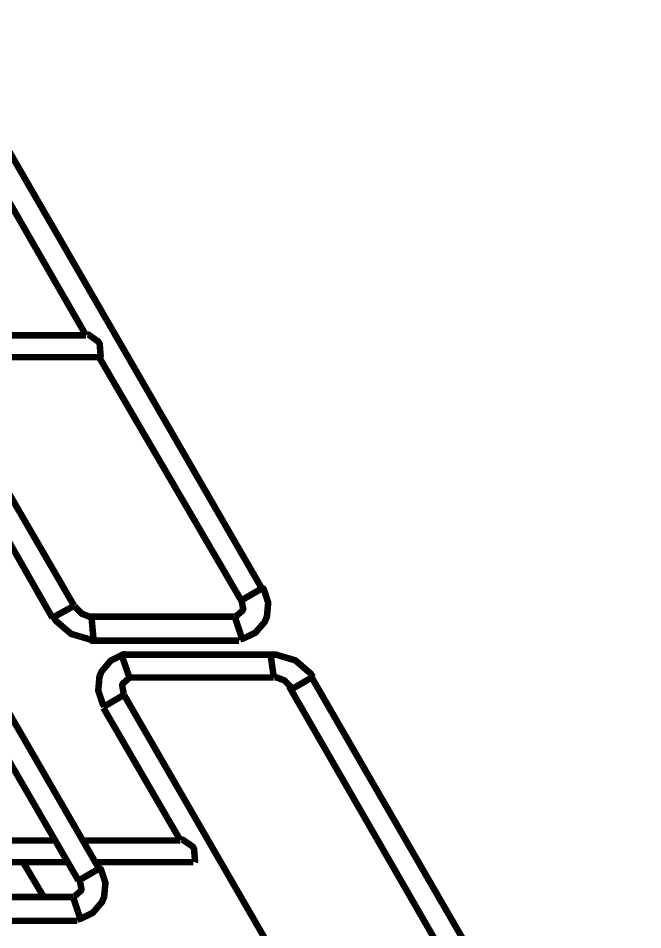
# Model space of a CAD drawing. Extents: x 0.3 to 11.4, y 0.3 to 16.3.
# Drawn here: x 7.539 to 8.498, y 10.567 to 11.966 of the extents above; entities that cross this region are included whole.
import ezdxf

# ---------------------------------------------------------------- set-up
doc = ezdxf.new("R2010")
doc.units = 0
doc.header["$MEASUREMENT"] = 0

msp = doc.modelspace()

# ---------------------------------------------------------------- linework, layer by layer
at = {"color": 0, "const_width": 0.01}
for points in [[(7.91276, 11.0911), (7.40944, 11.9611)], [(7.91276, 11.0911), (7.40944, 11.9611)], [(7.64279, 11.4794), (7.37278, 11.9477)], [(7.66276, 10.6611), (7.15944, 11.5311)], [(7.64279, 11.4794), (7.38444, 11.4794)], [(7.66444, 11.4461), (7.66515, 11.4479), (7.66374, 11.4664), (7.66276, 11.468), (7.66183, 11.4697), (7.64686, 11.4804), (7.64497, 11.4807)], [(7.66276, 11.4461), (7.40278, 11.4461)], [(7.62446, 11.0645), (7.40278, 11.4461)], [(7.88112, 11.0727), (7.66276, 11.4461)], [(7.5911, 11.0461), (7.49778, 11.2094)], [(7.87967, 11.0133), (7.88406, 11.0141), (7.90321, 11.0235), (7.9171, 11.0398), (7.91878, 11.0438), (7.92051, 11.0478), (7.92253, 11.0691), (7.91596, 11.0895), (7.91342, 11.093)], [(7.88112, 11.0727), (7.91276, 11.0911)], [(7.87175, 11.0481), (7.87315, 11.0484), (7.88319, 11.0572), (7.88362, 11.0585), (7.88411, 11.0599), (7.88146, 11.073), (7.88053, 11.0741)], [(7.5911, 11.0461), (7.62446, 11.0645)], [(7.62554, 11.0646), (7.62679, 11.062), (7.63633, 11.0524), (7.64806, 11.0478), (7.65196, 11.0478)], [(7.59283, 11.0472), (7.59614, 11.0417), (7.61979, 11.0214), (7.64968, 11.0126), (7.65614, 11.0128)], [(7.6511, 11.0478), (7.8711, 11.0478)], [(7.65446, 11.0111), (7.6511, 11.0478)], [(7.88276, 11.0128), (7.8711, 11.0478)], [(7.63112, 10.6428), (7.41444, 11.0161)], [(7.64947, 11.0111), (7.87776, 11.0111)], [(7.70415, 10.9905), (7.69982, 10.9899), (7.68056, 10.9803), (7.66672, 10.9638), (7.66499, 10.9597), (7.66331, 10.9556), (7.66151, 10.9342), (7.66835, 10.9138), (7.67096, 10.9102)], [(7.9311, 10.9894), (7.70281, 10.9894)], [(7.92611, 10.9894), (7.9311, 10.9544)], [(7.99104, 10.955), (7.98774, 10.9605), (7.96414, 10.9808), (7.93425, 10.9896), (7.92779, 10.9894)], [(7.69775, 10.9878), (7.70942, 10.9544)], [(7.71044, 10.9541), (7.7091, 10.9538), (7.69911, 10.945), (7.69863, 10.9437), (7.69819, 10.9424), (7.70079, 10.9293), (7.70171, 10.9282)], [(7.9311, 10.9544), (7.70942, 10.9544)], [(7.95833, 10.9377), (7.95714, 10.9403), (7.9476, 10.9499), (7.93587, 10.9544), (7.93197, 10.9544)], [(7.98942, 10.9544), (7.95779, 10.9361)], [(8.49278, 10.0844), (7.98942, 10.9544)], [(8.22444, 10.4728), (7.95443, 10.9411)], [(7.70111, 10.9278), (7.66943, 10.9094)], [(7.96446, 10.4728), (7.70111, 10.9278)], [(7.78776, 10.7044), (7.66943, 10.9078)], [(7.59614, 10.7044), (7.48281, 10.7044)], [(7.78776, 10.7044), (7.63781, 10.7044)], [(7.8094, 10.6711), (7.81011, 10.673), (7.8086, 10.6915), (7.80761, 10.6932), (7.80669, 10.6949), (7.79129, 10.7055), (7.78933, 10.7058)], [(7.6161, 10.6711), (7.50276, 10.6711)], [(7.57781, 10.6178), (7.54611, 10.6711)], [(7.80778, 10.6711), (7.65776, 10.6711)], [(7.62967, 10.5834), (7.63406, 10.5841), (7.65321, 10.5935), (7.6671, 10.6097), (7.66878, 10.6138), (7.67051, 10.6178), (7.67253, 10.6392), (7.66596, 10.6594), (7.66342, 10.663)], [(7.63112, 10.6428), (7.66276, 10.6611)], [(7.62343, 10.6181), (7.62483, 10.6184), (7.63482, 10.6272), (7.63525, 10.6285), (7.63574, 10.6299), (7.63314, 10.643), (7.63222, 10.644)], [(7.40278, 10.6178), (7.62278, 10.6178)], [(7.63444, 10.5828), (7.62278, 10.6178)], [(7.4011, 10.5811), (7.62944, 10.5811)]]:
    msp.add_lwpolyline(points, dxfattribs=at)
msp.add_lwpolyline([(7.65446, 11.0111), (7.65446, 11.0111)], close=True, dxfattribs=at)

doc.saveas('drawing.dxf')
